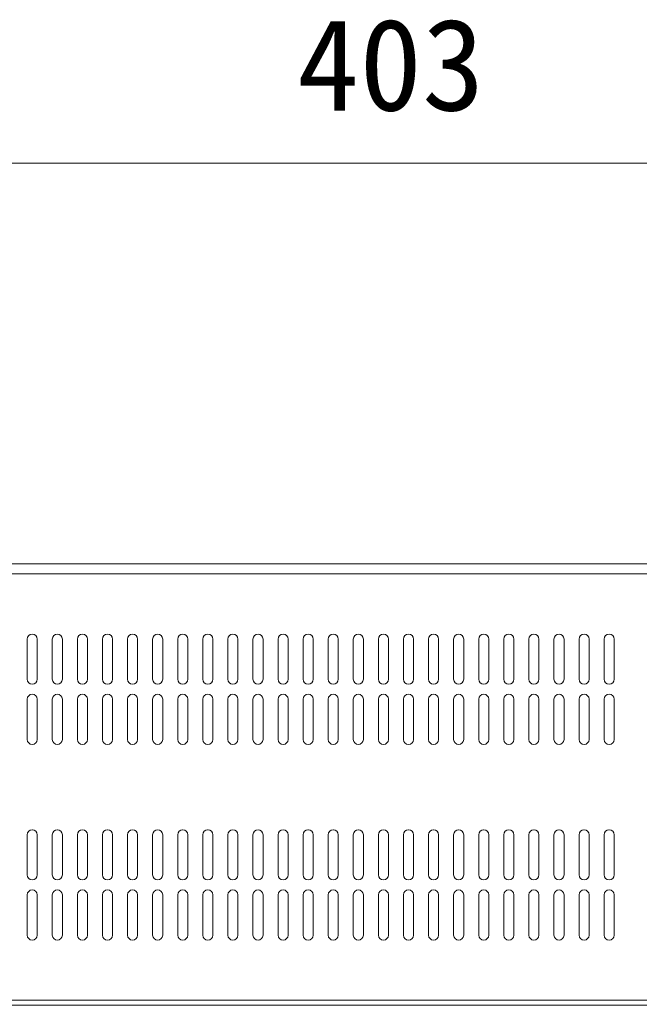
# Model space of a CAD drawing. Units: millimetres, scale not verified. Extents: x -62 to 63, y -57 to 57.
# Drawn here: x 22.64 to 34.99, y 8.51 to 28.16 of the extents above; entities that cross this region are included whole.
import ezdxf
from ezdxf.enums import TextEntityAlignment as Align

# ---------------------------------------------------------------- set-up
doc = ezdxf.new("R2010")
doc.units = ezdxf.units.MM
doc.header["$LTSCALE"] = 0.125
doc.layers.add('0-4_GAIKEI', color=1, linetype='Continuous', lineweight=18)
doc.layers.add('0-5_SUNPO', color=7, linetype='Continuous', lineweight=9)
doc.styles.add('ＭＳ ゴシック', font='')
doc.styles.get('ＭＳ ゴシック').set_extended_font_data('MS Gothic')

# ---------------------------------------------------------------- blocks, each defined once
blk = doc.blocks.new('D6')
at = {"layer": '0-5_SUNPO'}
blk.add_line((9.3975, 26.2471), (45.6975, 26.2471), dxfattribs=at)
at = {"layer": '0-5_SUNPO', "style": 'ＭＳ ゴシック'}
blk.add_text('403', height=1.833, dxfattribs=at).set_placement((25.6725, 26.7471), align=Align.BOTTOM_LEFT)

msp = doc.modelspace()

# ---------------------------------------------------------------- linework, layer by layer
at = {"layer": '0-4_GAIKEI', "color": 7}
msp.add_line((12.6857, 17.3086), (50.1057, 17.3086), dxfattribs=at)
at = {"layer": '0-4_GAIKEI'}
for p, q in [((22.7857, 15.8086), (22.7857, 15.0086)), ((22.9857, 15.0086), (22.9857, 15.8086)), ((23.2857, 15.8086), (23.2857, 15.0086)), ((23.4857, 15.0086), (23.4857, 15.8086)), ((23.7857, 15.8086), (23.7857, 15.0086)), ((23.9857, 15.0086), (23.9857, 15.8086)), ((24.2857, 15.8086), (24.2857, 15.0086)), ((24.4857, 15.0086), (24.4857, 15.8086)), ((24.7857, 15.8086), (24.7857, 15.0086)), ((24.9857, 15.0086), (24.9857, 15.8086)), ((25.2857, 15.8086), (25.2857, 15.0086)), ((25.4857, 15.0086), (25.4857, 15.8086)), ((25.7857, 15.8086), (25.7857, 15.0086)), ((25.9857, 15.0086), (25.9857, 15.8086)), ((26.2857, 15.8086), (26.2857, 15.0086)), ((26.4857, 15.0086), (26.4857, 15.8086)), ((26.7857, 15.8086), (26.7857, 15.0086)), ((26.9857, 15.0086), (26.9857, 15.8086)), ((27.2857, 15.8086), (27.2857, 15.0086)), ((27.4857, 15.0086), (27.4857, 15.8086)), ((27.7857, 15.8086), (27.7857, 15.0086)), ((27.9857, 15.0086), (27.9857, 15.8086)), ((28.2857, 15.8086), (28.2857, 15.0086)), ((28.4857, 15.0086), (28.4857, 15.8086)), ((28.7857, 15.8086), (28.7857, 15.0086)), ((28.9857, 15.0086), (28.9857, 15.8086)), ((29.2857, 15.8086), (29.2857, 15.0086)), ((29.4857, 15.0086), (29.4857, 15.8086)), ((29.7857, 15.8086), (29.7857, 15.0086)), ((29.9857, 15.0086), (29.9857, 15.8086)), ((30.2857, 15.8086), (30.2857, 15.0086)), ((30.4857, 15.0086), (30.4857, 15.8086)), ((30.7857, 15.8086), (30.7857, 15.0086)), ((30.9857, 15.0086), (30.9857, 15.8086)), ((31.2857, 15.8086), (31.2857, 15.0086)), ((31.4857, 15.0086), (31.4857, 15.8086)), ((31.7857, 15.8086), (31.7857, 15.0086)), ((31.9857, 15.0086), (31.9857, 15.8086)), ((32.2857, 15.8086), (32.2857, 15.0086)), ((32.4857, 15.0086), (32.4857, 15.8086)), ((32.7857, 15.8086), (32.7857, 15.0086)), ((32.9857, 15.0086), (32.9857, 15.8086)), ((33.2857, 15.8086), (33.2857, 15.0086)), ((33.4857, 15.0086), (33.4857, 15.8086)), ((33.7857, 15.8086), (33.7857, 15.0086)), ((33.9857, 15.0086), (33.9857, 15.8086)), ((34.2857, 15.8086), (34.2857, 15.0086)), ((34.4857, 15.0086), (34.4857, 15.8086)), ((22.7857, 14.6086), (22.7857, 13.8086)), ((22.9857, 13.8086), (22.9857, 14.6086)), ((23.2857, 14.6086), (23.2857, 13.8086)), ((23.4857, 13.8086), (23.4857, 14.6086)), ((23.7857, 14.6086), (23.7857, 13.8086)), ((23.9857, 13.8086), (23.9857, 14.6086)), ((24.2857, 14.6086), (24.2857, 13.8086)), ((24.4857, 13.8086), (24.4857, 14.6086)), ((24.7857, 14.6086), (24.7857, 13.8086)), ((24.9857, 13.8086), (24.9857, 14.6086)), ((25.2857, 14.6086), (25.2857, 13.8086)), ((25.4857, 13.8086), (25.4857, 14.6086)), ((25.7857, 14.6086), (25.7857, 13.8086)), ((25.9857, 13.8086), (25.9857, 14.6086)), ((26.2857, 14.6086), (26.2857, 13.8086)), ((26.4857, 13.8086), (26.4857, 14.6086)), ((26.7857, 14.6086), (26.7857, 13.8086)), ((26.9857, 13.8086), (26.9857, 14.6086)), ((27.2857, 14.6086), (27.2857, 13.8086)), ((27.4857, 13.8086), (27.4857, 14.6086)), ((27.7857, 14.6086), (27.7857, 13.8086)), ((27.9857, 13.8086), (27.9857, 14.6086)), ((28.2857, 14.6086), (28.2857, 13.8086)), ((28.4857, 13.8086), (28.4857, 14.6086)), ((28.7857, 14.6086), (28.7857, 13.8086)), ((28.9857, 13.8086), (28.9857, 14.6086)), ((29.2857, 14.6086), (29.2857, 13.8086)), ((29.4857, 13.8086), (29.4857, 14.6086)), ((29.7857, 14.6086), (29.7857, 13.8086)), ((29.9857, 13.8086), (29.9857, 14.6086)), ((30.2857, 14.6086), (30.2857, 13.8086)), ((30.4857, 13.8086), (30.4857, 14.6086)), ((30.7857, 14.6086), (30.7857, 13.8086)), ((30.9857, 13.8086), (30.9857, 14.6086)), ((31.2857, 14.6086), (31.2857, 13.8086)), ((31.4857, 13.8086), (31.4857, 14.6086)), ((31.7857, 14.6086), (31.7857, 13.8086)), ((31.9857, 13.8086), (31.9857, 14.6086)), ((32.2857, 14.6086), (32.2857, 13.8086)), ((32.4857, 13.8086), (32.4857, 14.6086)), ((32.7857, 14.6086), (32.7857, 13.8086)), ((32.9857, 13.8086), (32.9857, 14.6086)), ((33.2857, 14.6086), (33.2857, 13.8086)), ((33.4857, 13.8086), (33.4857, 14.6086)), ((33.7857, 14.6086), (33.7857, 13.8086)), ((33.9857, 13.8086), (33.9857, 14.6086)), ((34.2857, 14.6086), (34.2857, 13.8086)), ((34.4857, 13.8086), (34.4857, 14.6086)), ((22.8901, 12.0085), (22.8857, 12.0085)), ((23.3901, 12.0085), (23.3812, 12.0085)), ((24.3857, 12.0085), (24.3812, 12.0085)), ((25.3901, 12.0085), (25.3857, 12.0085)), ((25.8901, 12.0085), (25.8812, 12.0085)), ((26.3901, 12.0085), (26.3812, 12.0085)), ((26.8857, 12.0085), (26.8812, 12.0085)), ((27.8901, 12.0085), (27.8857, 12.0085)), ((28.3901, 12.0085), (28.3812, 12.0085)), ((28.8901, 12.0085), (28.8812, 12.0085)), ((29.3857, 12.0085), (29.3812, 12.0085)), ((30.3901, 12.0085), (30.3857, 12.0085)), ((30.8901, 12.0085), (30.8812, 12.0085)), ((31.3901, 12.0085), (31.3812, 12.0085)), ((31.8857, 12.0085), (31.8812, 12.0085)), ((32.8901, 12.0085), (32.8857, 12.0085)), ((33.3901, 12.0085), (33.3812, 12.0085)), ((33.8901, 12.0085), (33.8812, 12.0085)), ((34.3857, 12.0085), (34.3812, 12.0085)), ((22.7857, 11.9086), (22.7857, 11.1086)), ((22.9857, 11.1086), (22.9857, 11.9086)), ((23.2857, 11.9086), (23.2857, 11.1086)), ((23.4857, 11.1086), (23.4857, 11.9086)), ((23.7857, 11.9086), (23.7857, 11.1086)), ((23.9857, 11.1086), (23.9857, 11.9086)), ((24.2857, 11.9086), (24.2857, 11.1086)), ((24.4857, 11.1086), (24.4857, 11.9086)), ((24.7857, 11.9086), (24.7857, 11.1086)), ((24.9857, 11.1086), (24.9857, 11.9086)), ((25.2857, 11.9086), (25.2857, 11.1086)), ((25.4857, 11.1086), (25.4857, 11.9086)), ((25.7857, 11.9086), (25.7857, 11.1086)), ((25.9857, 11.1086), (25.9857, 11.9086)), ((26.2857, 11.9086), (26.2857, 11.1086)), ((26.4857, 11.1086), (26.4857, 11.9086)), ((26.7857, 11.9086), (26.7857, 11.1086)), ((26.9857, 11.1086), (26.9857, 11.9086)), ((27.2857, 11.9086), (27.2857, 11.1086)), ((27.4857, 11.1086), (27.4857, 11.9086)), ((27.7857, 11.9086), (27.7857, 11.1086)), ((27.9857, 11.1086), (27.9857, 11.9086)), ((28.2857, 11.9086), (28.2857, 11.1086)), ((28.4857, 11.1086), (28.4857, 11.9086)), ((28.7857, 11.9086), (28.7857, 11.1086)), ((28.9857, 11.1086), (28.9857, 11.9086)), ((29.2857, 11.9086), (29.2857, 11.1086)), ((29.4857, 11.1086), (29.4857, 11.9086)), ((29.7857, 11.9086), (29.7857, 11.1086)), ((29.9857, 11.1086), (29.9857, 11.9086)), ((30.2857, 11.9086), (30.2857, 11.1086)), ((30.4857, 11.1086), (30.4857, 11.9086)), ((30.7857, 11.9086), (30.7857, 11.1086)), ((30.9857, 11.1086), (30.9857, 11.9086)), ((31.2857, 11.9086), (31.2857, 11.1086)), ((31.4857, 11.1086), (31.4857, 11.9086)), ((31.7857, 11.9086), (31.7857, 11.1086)), ((31.9857, 11.1086), (31.9857, 11.9086)), ((32.2857, 11.9086), (32.2857, 11.1086)), ((32.4857, 11.1086), (32.4857, 11.9086)), ((32.7857, 11.9086), (32.7857, 11.1086)), ((32.9857, 11.1086), (32.9857, 11.9086)), ((33.2857, 11.9086), (33.2857, 11.1086)), ((33.4857, 11.1086), (33.4857, 11.9086)), ((33.7857, 11.9086), (33.7857, 11.1086)), ((33.9857, 11.1086), (33.9857, 11.9086)), ((34.2857, 11.9086), (34.2857, 11.1086)), ((34.4857, 11.1086), (34.4857, 11.9086)), ((22.7857, 10.7086), (22.7857, 9.9086)), ((22.9857, 9.9086), (22.9857, 10.7086)), ((23.2857, 10.7086), (23.2857, 9.9086)), ((23.4857, 9.9086), (23.4857, 10.7086)), ((23.7857, 10.7086), (23.7857, 9.9086)), ((23.9857, 9.9086), (23.9857, 10.7086)), ((24.2857, 10.7086), (24.2857, 9.9086)), ((24.4857, 9.9086), (24.4857, 10.7086)), ((24.7857, 10.7086), (24.7857, 9.9086)), ((24.9857, 9.9086), (24.9857, 10.7086)), ((25.2857, 10.7086), (25.2857, 9.9086)), ((25.4857, 9.9086), (25.4857, 10.7086)), ((25.7857, 10.7086), (25.7857, 9.9086)), ((25.9857, 9.9086), (25.9857, 10.7086)), ((26.2857, 10.7086), (26.2857, 9.9086)), ((26.4857, 9.9086), (26.4857, 10.7086)), ((26.7857, 10.7086), (26.7857, 9.9086)), ((26.9857, 9.9086), (26.9857, 10.7086)), ((27.2857, 10.7086), (27.2857, 9.9086)), ((27.4857, 9.9086), (27.4857, 10.7086)), ((27.7857, 10.7086), (27.7857, 9.9086)), ((27.9857, 9.9086), (27.9857, 10.7086)), ((28.2857, 10.7086), (28.2857, 9.9086)), ((28.4857, 9.9086), (28.4857, 10.7086)), ((28.7857, 10.7086), (28.7857, 9.9086)), ((28.9857, 9.9086), (28.9857, 10.7086)), ((29.2857, 10.7086), (29.2857, 9.9086)), ((29.4857, 9.9086), (29.4857, 10.7086)), ((29.7857, 10.7086), (29.7857, 9.9086)), ((29.9857, 9.9086), (29.9857, 10.7086)), ((30.2857, 10.7086), (30.2857, 9.9086)), ((30.4857, 9.9086), (30.4857, 10.7086)), ((30.7857, 10.7086), (30.7857, 9.9086)), ((30.9857, 9.9086), (30.9857, 10.7086)), ((31.2857, 10.7086), (31.2857, 9.9086)), ((31.4857, 9.9086), (31.4857, 10.7086)), ((31.7857, 10.7086), (31.7857, 9.9086)), ((31.9857, 9.9086), (31.9857, 10.7086)), ((32.2857, 10.7086), (32.2857, 9.9086)), ((32.4857, 9.9086), (32.4857, 10.7086)), ((32.7857, 10.7086), (32.7857, 9.9086)), ((32.9857, 9.9086), (32.9857, 10.7086)), ((33.2857, 10.7086), (33.2857, 9.9086)), ((33.4857, 9.9086), (33.4857, 10.7086)), ((33.7857, 10.7086), (33.7857, 9.9086)), ((33.9857, 9.9086), (33.9857, 10.7086)), ((34.2857, 10.7086), (34.2857, 9.9086)), ((34.4857, 9.9086), (34.4857, 10.7086)), ((12.6857, 8.6086), (50.0757, 8.6086)), ((17.6857, 8.5085), (48.8357, 8.5085))]:
    msp.add_line(p, q, dxfattribs=at)
msp.add_lwpolyline([(12.6857, 16.3086), (12.6857, 17.1086), (50.1057, 17.1086)], dxfattribs=at)
at = {"layer": '0-4_GAIKEI', "color": 7}
msp.add_lwpolyline([(50.0757, 8.6086), (50.0757, 8.5086), (12.6857, 8.5086)], dxfattribs=at)
at = {"layer": '0-4_GAIKEI'}
for centre, start, end in [((22.8857, 15.8086), 0, 180), ((23.3857, 15.8086), 0, 180), ((23.8857, 15.8086), 0, 180), ((24.3857, 15.8086), 0, 180), ((24.8857, 15.8086), 0, 180), ((25.3857, 15.8086), 0, 180), ((25.8857, 15.8086), 0, 180), ((26.3857, 15.8086), 0, 180), ((26.8857, 15.8086), 0, 180), ((27.3857, 15.8086), 0, 180), ((27.8857, 15.8086), 0, 180), ((28.3857, 15.8086), 0, 180), ((28.8857, 15.8086), 0, 180), ((29.3857, 15.8086), 0, 180), ((29.8857, 15.8086), 0, 180), ((30.3857, 15.8086), 0, 180), ((30.8857, 15.8086), 0, 180), ((31.3857, 15.8086), 0, 180), ((31.8857, 15.8086), 0, 180), ((32.3857, 15.8086), 0, 180), ((32.8857, 15.8086), 0, 180), ((33.3857, 15.8086), 0, 180), ((33.8857, 15.8086), 0, 180), ((34.3857, 15.8086), 0, 180), ((22.8857, 15.0086), 180, 0), ((23.3857, 15.0086), 180, 0), ((23.8857, 15.0086), 180, 0), ((24.3857, 15.0086), 180, 0), ((24.8857, 15.0086), 180, 0), ((25.3857, 15.0086), 180, 0), ((25.8857, 15.0086), 180, 0), ((26.3857, 15.0086), 180, 0), ((26.8857, 15.0086), 180, 0), ((27.3857, 15.0086), 180, 0), ((27.8857, 15.0086), 180, 0), ((28.3857, 15.0086), 180, 0), ((28.8857, 15.0086), 180, 0), ((29.3857, 15.0086), 180, 0), ((29.8857, 15.0086), 180, 0), ((30.3857, 15.0086), 180, 0), ((30.8857, 15.0086), 180, 0), ((31.3857, 15.0086), 180, 0), ((31.8857, 15.0086), 180, 0), ((32.3857, 15.0086), 180, 0), ((32.8857, 15.0086), 180, 0), ((33.3857, 15.0086), 180, 0), ((33.8857, 15.0086), 180, 0), ((34.3857, 15.0086), 180, 0), ((22.8857, 14.6086), 0, 180), ((23.3857, 14.6086), 0, 180), ((23.8857, 14.6086), 0, 180), ((24.3857, 14.6086), 0, 180), ((24.8857, 14.6086), 0, 180), ((25.3857, 14.6086), 0, 180), ((25.8857, 14.6086), 0, 180), ((26.3857, 14.6086), 0, 180), ((26.8857, 14.6086), 0, 180), ((27.3857, 14.6086), 0, 180), ((27.8857, 14.6086), 0, 180), ((28.3857, 14.6086), 0, 180), ((28.8857, 14.6086), 0, 180), ((29.3857, 14.6086), 0, 180), ((29.8857, 14.6086), 0, 180), ((30.3857, 14.6086), 0, 180), ((30.8857, 14.6086), 0, 180), ((31.3857, 14.6086), 0, 180), ((31.8857, 14.6086), 0, 180), ((32.3857, 14.6086), 0, 180), ((32.8857, 14.6086), 0, 180), ((33.3857, 14.6086), 0, 180), ((33.8857, 14.6086), 0, 180), ((34.3857, 14.6086), 0, 180), ((22.8857, 13.8086), 180, 0), ((23.3857, 13.8086), 180, 0), ((23.8857, 13.8086), 180, 0), ((24.3857, 13.8086), 180, 0), ((24.8857, 13.8086), 180, 0), ((25.3857, 13.8086), 180, 0), ((25.8857, 13.8086), 180, 0), ((26.3857, 13.8086), 180, 0), ((26.8857, 13.8086), 180, 0), ((27.3857, 13.8086), 180, 0), ((27.8857, 13.8086), 180, 0), ((28.3857, 13.8086), 180, 0), ((28.8857, 13.8086), 180, 0), ((29.3857, 13.8086), 180, 0), ((29.8857, 13.8086), 180, 0), ((30.3857, 13.8086), 180, 0), ((30.8857, 13.8086), 180, 0), ((31.3857, 13.8086), 180, 0), ((31.8857, 13.8086), 180, 0), ((32.3857, 13.8086), 180, 0), ((32.8857, 13.8086), 180, 0), ((33.3857, 13.8086), 180, 0), ((33.8857, 13.8086), 180, 0), ((34.3857, 13.8086), 180, 0), ((22.8857, 11.9086), 0, 180), ((22.8857, 11.9085), 90, 180), ((23.3857, 11.9086), 0, 180), ((23.8857, 11.9086), 0, 180), ((24.3857, 11.9086), 0, 180), ((24.3857, 11.9085), 0, 90), ((24.8857, 11.9086), 0, 180), ((25.3857, 11.9086), 0, 180), ((25.3857, 11.9085), 90, 180), ((25.8857, 11.9086), 0, 180), ((26.3857, 11.9086), 0, 180), ((26.8857, 11.9086), 0, 180), ((26.8857, 11.9085), 0, 90), ((27.3857, 11.9086), 0, 180), ((27.8857, 11.9086), 0, 180), ((27.8857, 11.9085), 90, 180), ((28.3857, 11.9086), 0, 180), ((28.8857, 11.9086), 0, 180), ((29.3857, 11.9086), 0, 180), ((29.3857, 11.9085), 0, 90), ((29.8857, 11.9086), 0, 180), ((30.3857, 11.9086), 0, 180), ((30.3857, 11.9085), 90, 180), ((30.8857, 11.9086), 0, 180), ((31.3857, 11.9086), 0, 180), ((31.8857, 11.9086), 0, 180), ((31.8857, 11.9085), 0, 90), ((32.3857, 11.9086), 0, 180), ((32.8857, 11.9086), 0, 180), ((32.8857, 11.9085), 90, 180), ((33.3857, 11.9086), 0, 180), ((33.8857, 11.9086), 0, 180), ((34.3857, 11.9086), 0, 180), ((34.3857, 11.9085), 0, 90), ((22.8857, 11.1086), 180, 0), ((23.3857, 11.1086), 180, 0), ((23.8857, 11.1086), 180, 0), ((24.3857, 11.1086), 180, 0), ((24.8857, 11.1086), 180, 0), ((25.3857, 11.1086), 180, 0), ((25.8857, 11.1086), 180, 0), ((26.3857, 11.1086), 180, 0), ((26.8857, 11.1086), 180, 0), ((27.3857, 11.1086), 180, 0), ((27.8857, 11.1086), 180, 0), ((28.3857, 11.1086), 180, 0), ((28.8857, 11.1086), 180, 0), ((29.3857, 11.1086), 180, 0), ((29.8857, 11.1086), 180, 0), ((30.3857, 11.1086), 180, 0), ((30.8857, 11.1086), 180, 0), ((31.3857, 11.1086), 180, 0), ((31.8857, 11.1086), 180, 0), ((32.3857, 11.1086), 180, 0), ((32.8857, 11.1086), 180, 0), ((33.3857, 11.1086), 180, 0), ((33.8857, 11.1086), 180, 0), ((34.3857, 11.1086), 180, 0), ((22.8857, 10.7086), 0, 180), ((23.3857, 10.7086), 0, 180), ((23.8857, 10.7086), 0, 180), ((24.3857, 10.7086), 0, 180), ((24.8857, 10.7086), 0, 180), ((25.3857, 10.7086), 0, 180), ((25.8857, 10.7086), 0, 180), ((26.3857, 10.7086), 0, 180), ((26.8857, 10.7086), 0, 180), ((27.3857, 10.7086), 0, 180), ((27.8857, 10.7086), 0, 180), ((28.3857, 10.7086), 0, 180), ((28.8857, 10.7086), 0, 180), ((29.3857, 10.7086), 0, 180), ((29.8857, 10.7086), 0, 180), ((30.3857, 10.7086), 0, 180), ((30.8857, 10.7086), 0, 180), ((31.3857, 10.7086), 0, 180), ((31.8857, 10.7086), 0, 180), ((32.3857, 10.7086), 0, 180), ((32.8857, 10.7086), 0, 180), ((33.3857, 10.7086), 0, 180), ((33.8857, 10.7086), 0, 180), ((34.3857, 10.7086), 0, 180), ((22.8857, 9.9086), 180, 0), ((23.3857, 9.9086), 180, 0), ((23.8857, 9.9086), 180, 0), ((24.3857, 9.9086), 180, 0), ((24.8857, 9.9086), 180, 0), ((25.3857, 9.9086), 180, 0), ((25.8857, 9.9086), 180, 0), ((26.3857, 9.9086), 180, 0), ((26.8857, 9.9086), 180, 0), ((27.3857, 9.9086), 180, 0), ((27.8857, 9.9086), 180, 0), ((28.3857, 9.9086), 180, 0), ((28.8857, 9.9086), 180, 0), ((29.3857, 9.9086), 180, 0), ((29.8857, 9.9086), 180, 0), ((30.3857, 9.9086), 180, 0), ((30.8857, 9.9086), 180, 0), ((31.3857, 9.9086), 180, 0), ((31.8857, 9.9086), 180, 0), ((32.3857, 9.9086), 180, 0), ((32.8857, 9.9086), 180, 0), ((33.3857, 9.9086), 180, 0), ((33.8857, 9.9086), 180, 0), ((34.3857, 9.9086), 180, 0)]:
    msp.add_arc(centre, 0.1, start, end, dxfattribs=at)

# ---------------------------------------------------------------- block references
at = {"layer": '0-5_SUNPO'}
msp.add_blockref('D6', (2.4882, -0.9518), dxfattribs=at)

doc.saveas('drawing.dxf')
